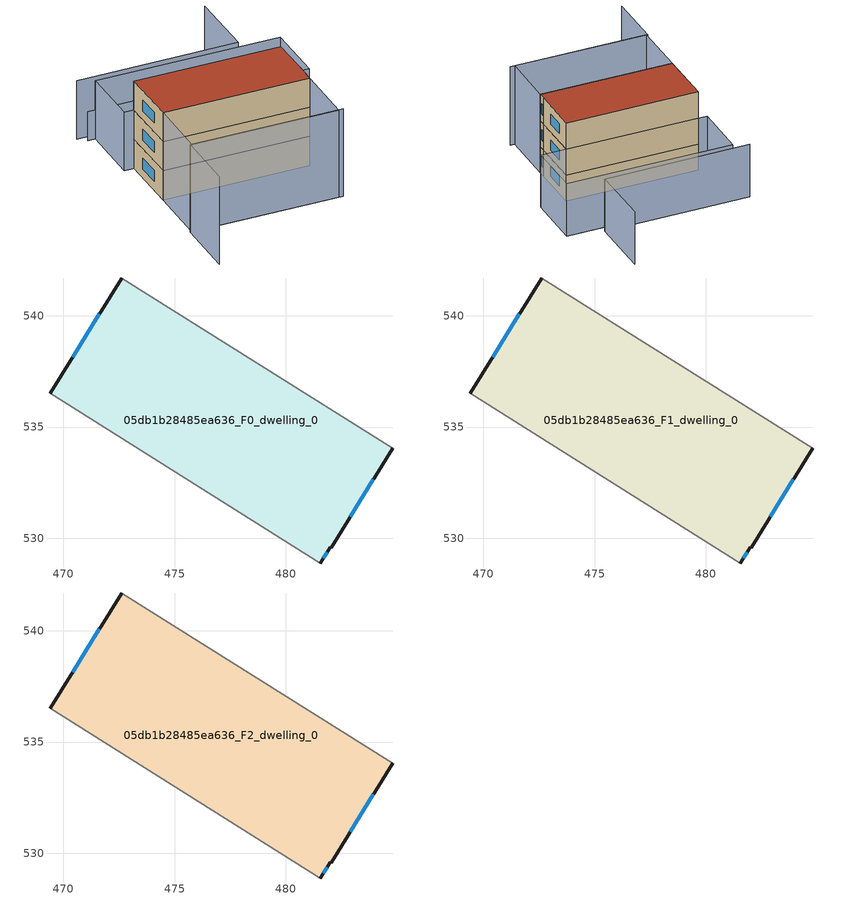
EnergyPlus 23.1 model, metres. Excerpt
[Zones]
05db1b28485ea636_F0_dwelling_0
 floor ground (EU_floor_Construction): 484.79,534.05 482.03,529.58 481.99,529.6 481.55,528.89 469.42,536.51 472.62,541.7 z0
 wall outside (EU_wall_Construction): 481.55,528.89 481.99,529.6 482.03,529.58 484.79,534.05 / 472.62,541.7 469.42,536.51 z0:3
 wall adiabatic (EU_wall_Construction): 484.79,534.05 472.62,541.7 / 469.42,536.51 481.55,528.89 z0:3
 window (EU_Window_Construction): 482.89,530.97 483.93,532.66 / 481.68,529.11 481.85,529.38 / 471.63,540.08 470.42,538.13 z0.93:2.07
05db1b28485ea636_F1_dwelling_0
 floor to 05db1b28485ea636_F0_dwelling_0 (EU_floor_Construction): 484.79,534.05 482.03,529.58 481.99,529.6 481.55,528.89 469.42,536.51 472.62,541.7 z3
 wall outside (EU_wall_Construction): 481.55,528.89 481.99,529.6 482.03,529.58 484.79,534.05 / 472.62,541.7 469.42,536.51 z3:6
 wall adiabatic (EU_wall_Construction): 484.79,534.05 472.62,541.7 / 469.42,536.51 481.55,528.89 z3:6
 window (EU_Window_Construction): 482.89,530.97 483.93,532.66 / 481.68,529.11 481.85,529.38 / 471.63,540.08 470.42,538.13 z3.93:5.07
05db1b28485ea636_F2_dwelling_0
 floor to 05db1b28485ea636_F1_dwelling_0 (EU_floor_Construction): 484.79,534.05 482.03,529.58 481.99,529.6 481.55,528.89 469.42,536.51 472.62,541.7 z6
 wall outside (EU_wall_Construction): 481.55,528.89 481.99,529.6 482.03,529.58 484.79,534.05 / 472.62,541.7 469.42,536.51 z6:9
 wall adiabatic (EU_wall_Construction): 484.79,534.05 472.62,541.7 / 469.42,536.51 481.55,528.89 z6:9
 window (EU_Window_Construction): 482.89,530.97 483.93,532.66 / 481.68,529.11 481.85,529.38 / 471.63,540.08 470.42,538.13 z6.93:8.07
 roof outside (EU_roof_Construction): 482.03,529.58 484.79,534.05 472.62,541.7 469.42,536.51 481.55,528.89 481.99,529.6 z9
shading: 462.81,526.27 466.05,531.43 / 466.05,531.43 478.69,523.49 / 478.31,523.73 466.18,531.35 / 466.18,531.35 469.42,536.51 / 469.42,536.51 481.55,528.89 / 481.55,528.89 478.31,523.73 z0:9; 491.26,546.33 487.59,540.4 / 487.59,540.4 474.15,548.7 / 475.08,547.35 490.37,537.74 / 490.37,537.74 487.13,532.58 / 487.13,532.58 471.83,542.19 / 471.83,542.19 475.08,547.35 z0:6; 490.37,537.74 474.44,547.75 z0:3
[Building]
EU S2 Campaign: North Axis=0; Terrain=City; Solar Distribution=FullExterior
[Site:Location]
Montreal-Trudeau.Intl.AP: Latitude=45.4667; Longitude=-73.75; Time Zone=-5; Elevation=36
[SizingPeriod:WeatherFileDays]
AnnualSizingPeriod: Begin Month=1; Begin Day of Month=1; End Month=12; End Day of Month=31; Day of Week for Start Day=Monday; Use Weather File Daylight Saving Period=No; Use Weather File Rain and Snow Indicators=No
[MATERIAL]
EU_InternalMass_Material: Roughness=MediumRough; Thickness=0.1; Conductivity=1; Density=1800; Specific Heat=900; Thermal Absorptance=0.9; Solar Absorptance=0.7; Visible Absorptance=0.7
[MATERIAL:NOMASS] Roughness=MediumRough; Thermal Absorptance=0.9; Solar Absorptance=0.7; Visible Absorptance=0.7
Name | Thermal Resistance
EU_wall_NoMass; EU_floor_NoMass | 1.36485
EU_roof_NoMass | 2.55992
[WINDOWMATERIAL:SIMPLEGLAZINGSYSTEM]
EU_Window_SimpleGlazing: UFactor=3.92339; Solar Heat Gain Coefficient=0.8; Visible Transmittance=0.8
[CONSTRUCTION]
EU_wall_Construction: EU_wall_NoMass
EU_roof_Construction: EU_roof_NoMass
EU_floor_Construction: EU_floor_NoMass
EU_Window_Construction: EU_Window_SimpleGlazing
EU_InternalMass_Construction: EU_InternalMass_Material
[ZONE] Type=1; Multiplier=1; Ceiling Height=autocalculate; Volume=262.657; Floor Area=autocalculate; Part of Total Floor Area=Yes
05db1b28485ea636_F0_dwelling_0; 05db1b28485ea636_F1_dwelling_0; 05db1b28485ea636_F2_dwelling_0
[INTERNALMASS] Construction=EU_InternalMass_Construction; Surface Area=87.5524
Name | Zone or ZoneList
05db1b28485ea636_F0_dwelling_0_EU_InternalMass | 05db1b28485ea636_F0_dwelling_0
05db1b28485ea636_F1_dwelling_0_EU_InternalMass | 05db1b28485ea636_F1_dwelling_0
05db1b28485ea636_F2_dwelling_0_EU_InternalMass | 05db1b28485ea636_F2_dwelling_0
[OTHEREQUIPMENT] Fuel Type=Electricity; Design Level Calculation Method=Watts/Area; Power per Zone Floor Area=1; Fraction Latent=0; Fraction Radiant=0; Fraction Lost=0; Carbon Dioxide Generation Rate=0; EndUse Subcategory=EU_Step8_InternalGains
Name | Zone or ZoneList or Space or SpaceList | Schedule
EU_Step8_InternalGain_05db1b28485ea636_F0_dwelling_0_f000 | 05db1b28485ea636_F0_dwelling_0 | EU_Step8_GainSchedule_05db1b28485ea636_F0_dwelling_0_f000
EU_Step8_InternalGain_05db1b28485ea636_F1_dwelling_0_f000 | 05db1b28485ea636_F1_dwelling_0 | EU_Step8_GainSchedule_05db1b28485ea636_F1_dwelling_0_f000
EU_Step8_InternalGain_05db1b28485ea636_F2_dwelling_0_f000 | 05db1b28485ea636_F2_dwelling_0 | EU_Step8_GainSchedule_05db1b28485ea636_F2_dwelling_0_f000
[ZONEVENTILATION:DESIGNFLOWRATE] Schedule=EU_AlwaysOn; Design Flow Rate Calculation Method=AirChanges/Hour; Air Changes per Hour=0.860309; Ventilation Type=Natural; Fan Pressure Rise=0; Fan Total Efficiency=1; Constant Term Coefficient=1; Temperature Term Coefficient=0; Velocity Term Coefficient=0; Velocity Squared Term Coefficient=0; Minimum Indoor Temperature=-100; Maximum Indoor Temperature=100; Delta Temperature=-100; Minimum Outdoor Temperature=-100; Maximum Outdoor Temperature=100; Maximum Wind Speed=40
Name | Zone or ZoneList or Space or SpaceList
EU_ConstantAir_05db1b28485ea636_F0_dwelling_0 | 05db1b28485ea636_F0_dwelling_0
EU_ConstantAir_05db1b28485ea636_F1_dwelling_0 | 05db1b28485ea636_F1_dwelling_0
EU_ConstantAir_05db1b28485ea636_F2_dwelling_0 | 05db1b28485ea636_F2_dwelling_0
[HVACTEMPLATE:THERMOSTAT] Constant Heating Setpoint=20; Constant Cooling Setpoint=50
EU_HeatOnly_05db1b28485ea636_F0_dwelling_0; EU_HeatOnly_05db1b28485ea636_F1_dwelling_0; EU_HeatOnly_05db1b28485ea636_F2_dwelling_0
[HVACTEMPLATE:ZONE:IDEALLOADSAIRSYSTEM] System Availability Schedule=EU_AlwaysOn; Maximum Heating Supply Air Temperature=50; Minimum Cooling Supply Air Temperature=13; Maximum Heating Supply Air Humidity Ratio=0.0156; Minimum Cooling Supply Air Humidity Ratio=0.0077; Heating Limit=NoLimit; Cooling Limit=NoLimit; Heating Availability Schedule=EU_AlwaysOn; Cooling Availability Schedule=EU_CoolingOff; Dehumidification Control Type=ConstantSensibleHeatRatio; Cooling Sensible Heat Ratio=0.7; Dehumidification Setpoint=60; Humidification Control Type=None; Humidification Setpoint=30; Outdoor Air Method=None; Outdoor Air Flow Rate per Person=0.00944; Outdoor Air Flow Rate per Zone Floor Area=0; Outdoor Air Flow Rate per Zone=0; Demand Controlled Ventilation Type=None; Outdoor Air Economizer Type=NoEconomizer; Heat Recovery Type=None; Sensible Heat Recovery Effectiveness=0.7; Latent Heat Recovery Effectiveness=0.65
Name | Template Thermostat
05db1b28485ea636_F0_dwelling_0 | EU_HeatOnly_05db1b28485ea636_F0_dwelling_0
05db1b28485ea636_F1_dwelling_0 | EU_HeatOnly_05db1b28485ea636_F1_dwelling_0
05db1b28485ea636_F2_dwelling_0 | EU_HeatOnly_05db1b28485ea636_F2_dwelling_0
[SIZING:ZONE] Zone Cooling Design Supply Air Temperature Input Method=SupplyAirTemperature; Zone Cooling Design Supply Air Temperature=13; Zone Heating Design Supply Air Temperature Input Method=SupplyAirTemperature; Zone Heating Design Supply Air Temperature=50; Zone Cooling Design Supply Air Humidity Ratio=0.008; Zone Heating Design Supply Air Humidity Ratio=0.008; Cooling Design Air Flow Method=DesignDay; Cooling Design Air Flow Rate=0; Cooling Minimum Air Flow per Zone Floor Area=0.000762; Cooling Minimum Air Flow=0; Cooling Minimum Air Flow Fraction=0.2; Heating Design Air Flow Method=DesignDay; Heating Design Air Flow Rate=0; Heating Maximum Air Flow per Zone Floor Area=0.002032; Heating Maximum Air Flow=0.141576; Heating Maximum Air Flow Fraction=0.3; Account for Dedicated Outdoor Air System=No; Dedicated Outdoor Air System Control Strategy=NeutralSupplyAir; Dedicated Outdoor Air Low Setpoint Temperature for Design=autosize; Dedicated Outdoor Air High Setpoint Temperature for Design=autosize; Zone Load Sizing Method=Sensible Load Only No Latent Load; Zone Latent Cooling Design Supply Air Humidity Ratio Input Method=HumidityRatioDifference; Zone Cooling Design Supply Air Humidity Ratio Difference=0.005; Zone Latent Heating Design Supply Air Humidity Ratio Input Method=HumidityRatioDifference; Zone Humidification Design Supply Air Humidity Ratio Difference=0.005
05db1b28485ea636_F0_dwelling_0; 05db1b28485ea636_F1_dwelling_0; 05db1b28485ea636_F2_dwelling_0
[SCHEDULE:CONSTANT]
Name | Hourly Value
EU_AlwaysOn | 1
EU_CoolingOff | 0
[SCHEDULE:FILE] Column Number=1; Rows to Skip at Top=0; Number of Hours of Data=8760; Column Separator=Comma; Interpolate to Timestep=No; Minutes per Item=60; Adjust Schedule for Daylight Savings=Yes
Name | File
EU_Step8_GainSchedule_05db1b28485ea636_F0_dwelling_0_f000 | ../../schedules/05db1b28485ea636/05db1b28485ea636_F0_dwelling_0_f000_gain.csv
EU_Step8_GainSchedule_05db1b28485ea636_F1_dwelling_0_f000 | ../../schedules/05db1b28485ea636/05db1b28485ea636_F1_dwelling_0_f000_gain.csv
EU_Step8_GainSchedule_05db1b28485ea636_F2_dwelling_0_f000 | ../../schedules/05db1b28485ea636/05db1b28485ea636_F2_dwelling_0_f000_gain.csv
